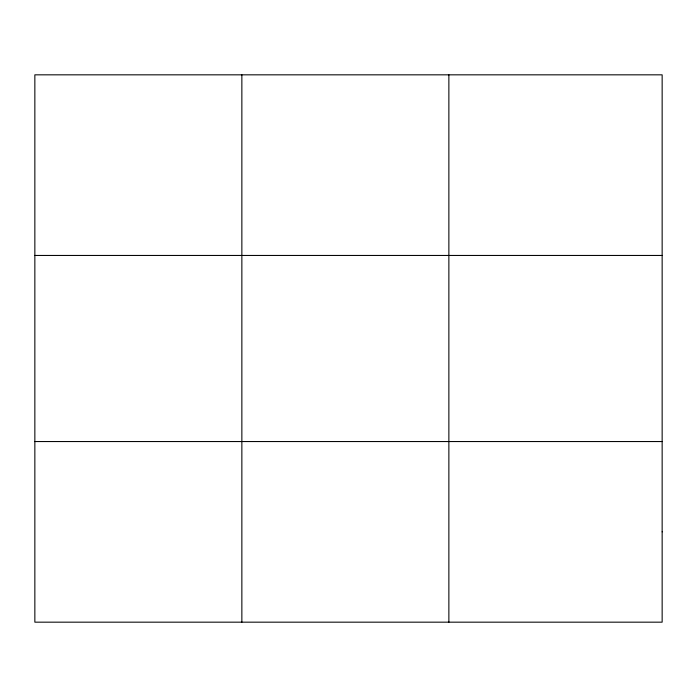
<?xml version="1.0" encoding="UTF-8"?>
<svg xmlns="http://www.w3.org/2000/svg" width="697" height="697" viewBox="0 0 697 697"><rect width="100%" height="100%" fill="white"/><g stroke="black" fill="none" stroke-linecap="round" stroke-linejoin="round"><path stroke-width="1.05" d="M241.859 622.168L241.859 74.832M448.868 622.168L448.868 74.832M34.85 255.45L662.15 255.45M34.85 441.549L662.15 441.549M662.15 531.863L662.15 622.168L34.85 622.168L34.85 74.832L662.15 74.832L662.15 531.863"/></g></svg>
